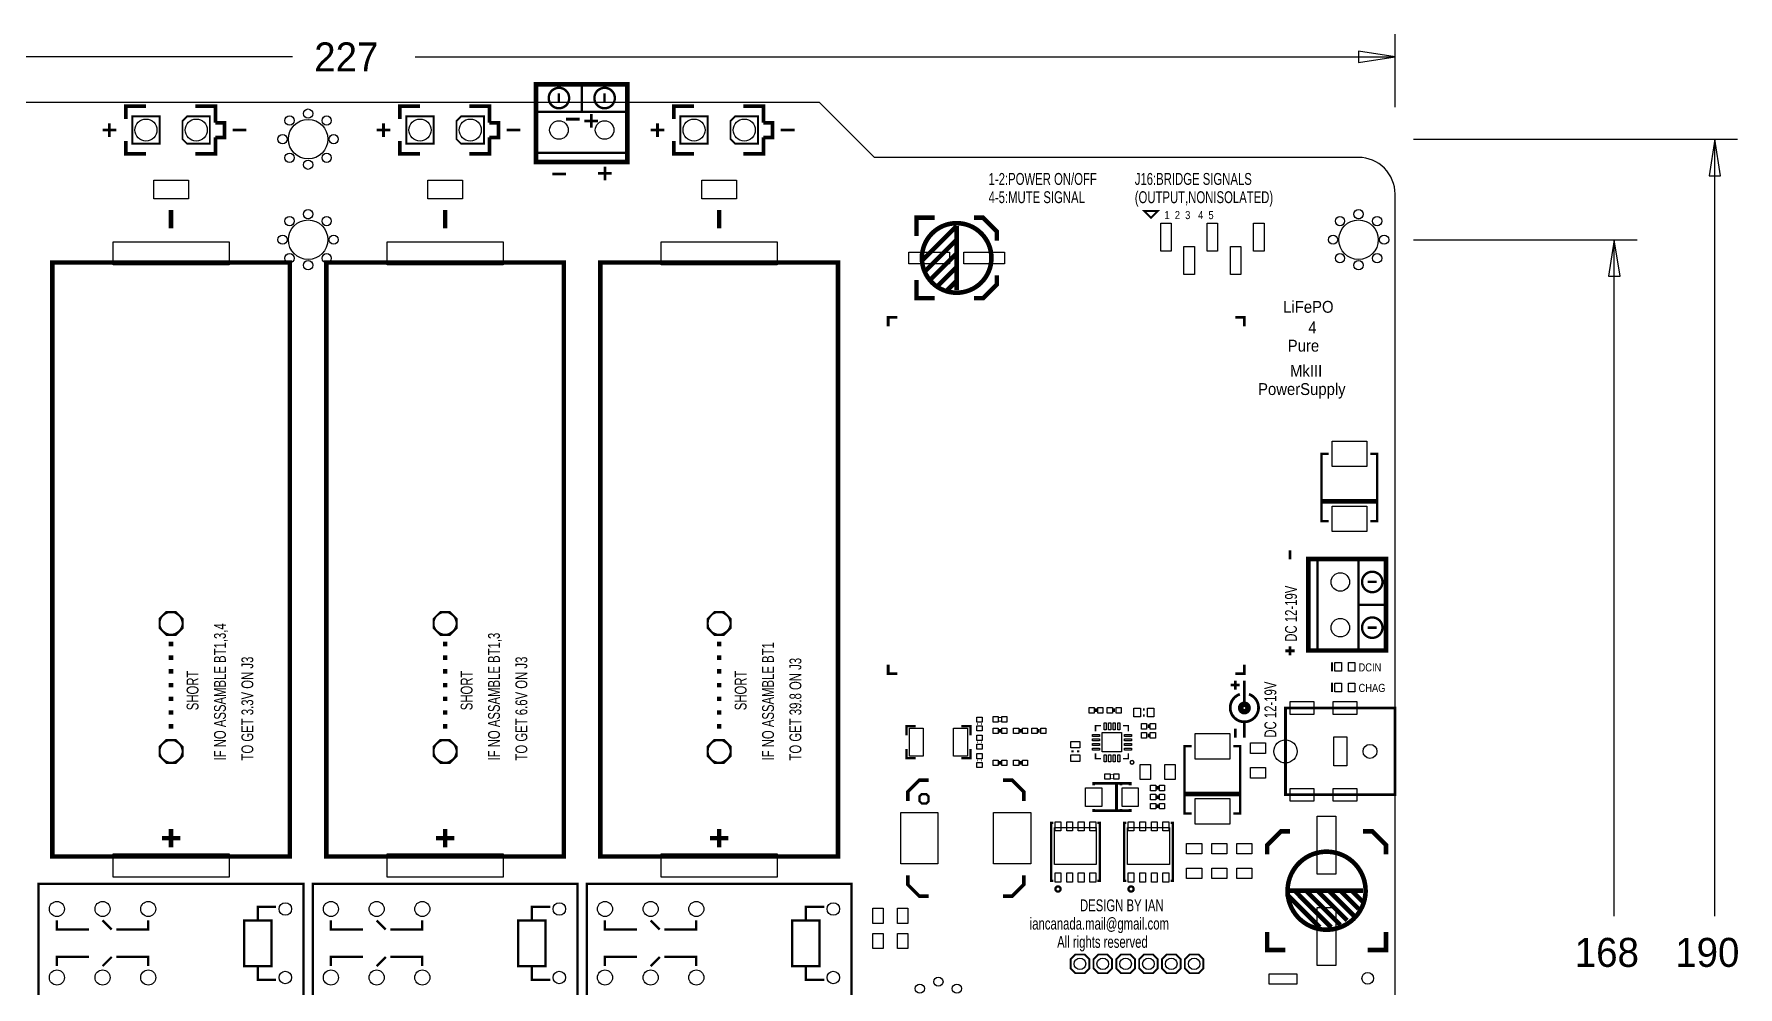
# Model space of a CAD drawing. Extents: x -30 to 265, y -16 to 206.
# Drawn here: x 78 to 264.5, y 101.2 to 205.5 of the extents above; entities that cross this region are included whole.
import ezdxf

# ---------------------------------------------------------------- set-up
doc = ezdxf.new("R2010")
doc.units = 0
for name, color, linetype in [('BOARD_GEOMETRY_DIMENSION', 1, 'CONTINUOUS'), ('BOARD_GEOMETRY_OUTLINE', 2, 'CONTINUOUS'), ('PACKAGE_GEOMETRY_SILKSCREEN_TO', 3, 'CONTINUOUS'), ('PIN_TOP', 4, 'CONTINUOUS')]:
    doc.layers.add(name, color=color, linetype=linetype)

msp = doc.modelspace()

# ---------------------------------------------------------------- linework, layer by layer
at = {"layer": 'BOARD_GEOMETRY_DIMENSION'}
for points in [[(227, 197.5), (227, 205.5)], [(106.2881, 203), (0, 203)], [(119.7119, 203), (227, 203)], [(229, 194), (264.5, 194)], [(262, 108.9687), (262, 194)], [(229, 183), (253.5, 183)], [(251, 108.9687), (251, 183)]]:
    msp.add_lwpolyline(points, dxfattribs=at)
for points in [[(223, 202.375), (227, 203), (223, 203.625)], [(262.625, 190), (262, 194), (261.375, 190)], [(251.625, 179), (251, 183), (250.375, 179)]]:
    msp.add_lwpolyline(points, close=True, dxfattribs=at)
at = {"layer": 'BOARD_GEOMETRY_OUTLINE'}
msp.add_lwpolyline([(18, 0), (164, 0), (170, 6), (223, 6, 0.414214), (227, 10), (227, 10), (227, 78.25), (226.75, 78.5), (226, 78.5), (225.75, 78.75), (225.75, 87.25), (226, 87.5), (226.75, 87.5), (227, 87.75), (227, 188, 0.414214), (223, 192), (170, 192), (164, 198), (18, 198)], format="xyb", dxfattribs=at)
at = {"layer": 'PACKAGE_GEOMETRY_SILKSCREEN_TO'}
for points, const_width in [([(132.9599, 195), (132.9599, 191.4999), (142.9601, 191.4999), (142.9601, 200), (132.9599, 200)], 0.508), ([(91.75, 195), (91.75, 196.5), (88.75, 196.5), (88.75, 193.5), (91.75, 193.5)], 0.2), ([(97.25, 195), (97.25, 196.5), (94.75, 196.5), (94.25, 196), (94.25, 194), (94.75, 193.5), (97.25, 193.5)], 0.2), ([(121.75, 195), (121.75, 196.5), (118.75, 196.5), (118.75, 193.5), (121.75, 193.5)], 0.2), ([(127.25, 195), (127.25, 196.5), (124.75, 196.5), (124.25, 196), (124.25, 194), (124.75, 193.5), (127.25, 193.5)], 0.2), ([(151.75, 195), (151.75, 196.5), (148.75, 196.5), (148.75, 193.5), (151.75, 193.5)], 0.2), ([(157.25, 195), (157.25, 196.5), (154.75, 196.5), (154.25, 196), (154.25, 194), (154.75, 193.5), (157.25, 193.5)], 0.2), ([(200.2754, 185.3794), (201.0374, 186.1414), (199.5134, 186.1414)], 0.2032), ([(80, 115.5), (106, 115.5), (106, 180.5), (80, 180.5)], 0.5), ([(110, 115.5), (136, 115.5), (136, 180.5), (110, 180.5)], 0.5), ([(140, 115.5), (166, 115.5), (166, 180.5), (140, 180.5)], 0.5), ([(221, 148.0401), (217.4999, 148.0401), (217.4999, 138.0399), (226, 138.0399), (226, 148.0401)], 0.508), ([(91.73, 141.508), (91.73, 140.492), (92.492, 139.73), (93.508, 139.73), (94.27, 140.492), (94.27, 141.508), (93.508, 142.27), (92.492, 142.27)], 0.2032), ([(121.73, 141.508), (121.73, 140.492), (122.492, 139.73), (123.508, 139.73), (124.27, 140.492), (124.27, 141.508), (123.508, 142.27), (122.492, 142.27)], 0.2032), ([(151.73, 141.508), (151.73, 140.492), (152.492, 139.73), (153.508, 139.73), (154.27, 140.492), (154.27, 141.508), (153.508, 142.27), (152.492, 142.27)], 0.2032), ([(227, 131.75), (227, 122.25), (215, 122.25), (215, 131.75)], 0.3), ([(91.73, 127.508), (91.73, 126.492), (92.492, 125.73), (93.508, 125.73), (94.27, 126.492), (94.27, 127.508), (93.508, 128.27), (92.492, 128.27)], 0.2032), ([(121.73, 127.508), (121.73, 126.492), (122.492, 125.73), (123.508, 125.73), (124.27, 126.492), (124.27, 127.508), (123.508, 128.27), (122.492, 128.27)], 0.2032), ([(151.73, 127.508), (151.73, 126.492), (152.492, 125.73), (153.508, 125.73), (154.27, 126.492), (154.27, 127.508), (153.508, 128.27), (152.492, 128.27)], 0.2032), ([(175.936, 121.564), (175.936, 122.072), (175.682, 122.326), (175.174, 122.326), (174.92, 122.072), (174.92, 121.564), (175.174, 121.31), (175.682, 121.31)], 0.254), ([(107.5, 99.5), (78.5, 99.5), (78.5, 112.5), (107.5, 112.5)], 0.254), ([(137.5, 99.5), (108.5, 99.5), (108.5, 112.5), (137.5, 112.5)], 0.254), ([(167.5, 99.5), (138.5, 99.5), (138.5, 112.5), (167.5, 112.5)], 0.254), ([(104, 103.5), (104, 108.5), (101, 108.5), (101, 103.5)], 0.254), ([(134, 103.5), (134, 108.5), (131, 108.5), (131, 103.5)], 0.254), ([(164, 103.5), (164, 108.5), (161, 108.5), (161, 103.5)], 0.254), ([(191.484, 104.258), (191.484, 103.242), (191.992, 102.734), (193.008, 102.734), (193.516, 103.242), (193.516, 104.258), (193.008, 104.766), (191.992, 104.766)], 0.2032), ([(193.984, 104.258), (193.984, 103.242), (194.492, 102.734), (195.508, 102.734), (196.016, 103.242), (196.016, 104.258), (195.508, 104.766), (194.492, 104.766)], 0.2032), ([(196.484, 104.258), (196.484, 103.242), (196.992, 102.734), (198.008, 102.734), (198.516, 103.242), (198.516, 104.258), (198.008, 104.766), (196.992, 104.766)], 0.2032), ([(198.984, 104.258), (198.984, 103.242), (199.492, 102.734), (200.508, 102.734), (201.016, 103.242), (201.016, 104.258), (200.508, 104.766), (199.492, 104.766)], 0.2032), ([(201.484, 104.258), (201.484, 103.242), (201.992, 102.734), (203.008, 102.734), (203.516, 103.242), (203.516, 104.258), (203.008, 104.766), (201.992, 104.766)], 0.2032), ([(203.984, 104.258), (203.984, 103.242), (204.492, 102.734), (205.508, 102.734), (206.016, 103.242), (206.016, 104.258), (205.508, 104.766), (204.492, 104.766)], 0.2032)]:
    msp.add_lwpolyline(points, close=True, dxfattribs=dict(at, const_width=const_width))
for points, const_width in [([(134.46, 199, 1), (136.46, 198.0002, 1)], 0.2601), ([(139.46, 199, 1), (141.46, 198.0002, 1)], 0.2601), ([(182.8079, 181, 1), (175.1921, 181, 1)], 0.5), ([(225, 146.54, 1), (224.0002, 144.54, 1)], 0.2601), ([(225, 141.54, 1), (224.0002, 139.54, 1)], 0.2601), ([(211.059, 131.75, 1), (209.941, 131.75, 1)], 0.3), ([(210.8536, 131.75, 1), (210.1464, 131.75, 1)], 0.3), ([(210.75, 131.75, 1), (210.25, 131.75, 1)], 0.3), ([(198.4, 125.8, 1), (198, 125.8, 1)], 0.15), ([(218, 115.75, 1), (221, 107.75, 1)], 0.5), ([(190.349, 112.063, 1), (189.841, 111.809, 1)], 0.254), ([(198.349, 112.063, 1), (197.841, 111.809, 1)], 0.254)]:
    msp.add_lwpolyline(points, format="xyb", close=True, dxfattribs=dict(at, const_width=const_width))
for points, const_width in [([(137.9601, 200), (137.9601, 197)], 0.2601), ([(90.25, 197.6), (88.05, 197.6), (88.05, 196.2)], 0.4), ([(97.85, 195.8), (97.85, 197.6), (95.65, 197.6)], 0.4), ([(120.25, 197.6), (118.05, 197.6), (118.05, 196.2)], 0.4), ([(127.85, 195.8), (127.85, 197.6), (125.65, 197.6)], 0.4), ([(135.46, 199), (135.46, 198)], 0.2601), ([(140.46, 199), (140.46, 198)], 0.2601), ([(150.25, 197.6), (148.05, 197.6), (148.05, 196.2)], 0.4), ([(157.85, 195.8), (157.85, 197.6), (155.65, 197.6)], 0.4), ([(86.25, 194.25), (86.25, 195.75)], 0.3), ([(97.85, 194.2), (98.85, 194.2), (98.85, 195.8), (97.85, 195.8)], 0.4), ([(116.25, 194.25), (116.25, 195.75)], 0.3), ([(127.85, 194.2), (128.85, 194.2), (128.85, 195.8), (127.85, 195.8)], 0.4), ([(132.9599, 193), (132.9599, 197), (142.9601, 197)], 0.2601), ([(136.2275, 196.1899), (137.7275, 196.1899)], 0.3), ([(138.25, 196), (139.75, 196)], 0.3), ([(139, 195.25), (139, 196.75)], 0.3), ([(146.25, 194.25), (146.25, 195.75)], 0.3), ([(157.85, 194.2), (158.85, 194.2), (158.85, 195.8), (157.85, 195.8)], 0.4), ([(85.5, 195), (87, 195)], 0.3), ([(88.05, 193.8), (88.05, 192.4), (90.25, 192.4)], 0.4), ([(95.65, 192.4), (97.85, 192.4), (97.85, 194.2)], 0.4), ([(99.75, 195), (101.25, 195)], 0.3), ([(115.5, 195), (117, 195)], 0.3), ([(118.05, 193.8), (118.05, 192.4), (120.25, 192.4)], 0.4), ([(125.65, 192.4), (127.85, 192.4), (127.85, 194.2)], 0.4), ([(129.75, 195), (131.25, 195)], 0.3), ([(145.5, 195), (147, 195)], 0.3), ([(148.05, 193.8), (148.05, 192.4), (150.25, 192.4)], 0.4), ([(155.65, 192.4), (157.85, 192.4), (157.85, 194.2)], 0.4), ([(159.75, 195), (161.25, 195)], 0.3), ([(132.9599, 192.4999), (142.9601, 192.4999)], 0.2601), ([(134.7275, 190.1899), (136.2275, 190.1899)], 0.3), ([(139.75, 190.25), (141.25, 190.25)], 0.3), ([(140.5, 189.5), (140.5, 191)], 0.3), ([(93, 184.25), (93, 186.25)], 0.5), ([(123, 184.25), (123, 186.25)], 0.5), ([(153, 184.25), (153, 186.25)], 0.5), ([(176.6, 185.4), (174.6, 185.4), (174.6, 183.4)], 0.5), ([(179, 184.5), (175.3, 180.8)], 0.5), ([(179, 177.5), (179, 184.5)], 0.5), ([(180.9, 185.4), (181.9, 185.4), (183.4, 183.9), (183.4, 182.9)], 0.5), ([(179, 183), (175.6, 179.6)], 0.5), ([(179, 181.5), (176.2, 178.7)], 0.5), ([(179, 180), (177, 178)], 0.5), ([(180.9, 176.6), (181.9, 176.6), (183.4, 178.1), (183.4, 179.1)], 0.5), ([(176.6, 176.6), (174.6, 176.6), (174.6, 178.6)], 0.5), ([(179, 178.5), (178, 177.5)], 0.5), ([(171.5, 173.5), (171.5, 174.5), (172.5, 174.5)], 0.3), ([(209.5, 174.5), (210.5, 174.5), (210.5, 173.5)], 0.3), ([(219.714, 159.556), (218.952, 159.556), (218.952, 152.19), (219.714, 152.19)], 0.254), ([(224.286, 159.556), (225.048, 159.556), (225.048, 152.19), (224.286, 152.19)], 0.254), ([(225.048, 154.222), (218.952, 154.222), (218.952, 154.476), (225.048, 154.476)], 0.254), ([(215.5, 149), (215.5, 148)], 0.3), ([(218.4999, 148.0401), (218.4999, 138.0399)], 0.2601), ([(219, 148.0401), (223, 148.0401), (223, 138.0399)], 0.2601), ([(225, 145.54), (224, 145.54)], 0.2601), ([(226, 143.0399), (223, 143.0399)], 0.2601), ([(225, 140.54), (224, 140.54)], 0.2601), ([(93, 139), (93, 138.5)], 0.5), ([(123, 139), (123, 138.5)], 0.5), ([(153, 139), (153, 138.5)], 0.5), ([(215, 138), (216, 138)], 0.3), ([(215.5, 138.5), (215.5, 137.5)], 0.3), ([(93, 137.5), (93, 137)], 0.5), ([(93, 136), (93, 135.5)], 0.5), ([(123, 137.5), (123, 137)], 0.5), ([(123, 136), (123, 135.5)], 0.5), ([(153, 137.5), (153, 137)], 0.5), ([(153, 136), (153, 135.5)], 0.5), ([(172.5, 135.5), (171.5, 135.5), (171.5, 136.5)], 0.3), ([(210.5, 136.5), (210.5, 135.5), (209.5, 135.5)], 0.3), ([(220.103, 135.742), (220.103, 136.758)], 0.2032), ([(93, 134.5), (93, 134)], 0.5), ([(123, 134.5), (123, 134)], 0.5), ([(153, 134.5), (153, 134)], 0.5), ([(210, 134.25), (209, 134.25)], 0.3), ([(209.5, 133.75), (209.5, 134.75)], 0.3), ([(210.5, 132.25), (210.5, 134.75)], 0.3), ([(220.103, 133.492), (220.103, 134.508)], 0.2032), ([(93, 133), (93, 132.5)], 0.5), ([(123, 133), (123, 132.5)], 0.5), ([(153, 133), (153, 132.5)], 0.5), ([(93, 131.5), (93, 131)], 0.5), ([(123, 131.5), (123, 131)], 0.5), ([(153, 131.5), (153, 131)], 0.5), ([(183.75, 130.75), (183.75, 130.65)], 0.2032), ([(194.25, 131.7), (194.25, 131.3)], 0.2032), ([(196.25, 131.7), (196.25, 131.3)], 0.2032), ([(199.5, 131.4405), (199.5, 131.6945)], 0.2032), ([(199.5, 130.8055), (199.5, 131.0595)], 0.2032), ([(93, 130), (93, 129.5)], 0.5), ([(123, 130), (123, 129.5)], 0.5), ([(153, 130), (153, 129.5)], 0.5), ([(174.5, 129.75), (173.5, 129.75), (173.5, 128.75)], 0.254), ([(180.5, 128.75), (180.5, 129.75), (179.5, 129.75)], 0.254), ([(181.25, 130), (181.35, 130)], 0.2032), ([(181.65, 130), (181.75, 130)], 0.2032), ([(183.75, 130.35), (183.75, 130.25)], 0.2032), ([(183.75, 129.05), (183.75, 129.45)], 0.2032), ([(186, 129.05), (186, 129.45)], 0.2032), ([(188, 129.45), (188, 129.05)], 0.2032), ([(194.2, 129.2), (194.2, 129.8), (194.8, 129.8)], 0.15), ([(197.2, 129.8), (197.8, 129.8), (197.8, 129.2)], 0.15), ([(200, 129.55), (200, 129.95)], 0.2032), ([(200, 128.95), (200, 128.55)], 0.2032), ([(209.5, 128.5), (209.5, 129.5)], 0.3), ([(210.5, 130.25), (210.5, 128.5)], 0.3), ([(173.5, 127.25), (173.5, 126.25), (174.5, 126.25)], 0.254), ([(179.5, 126.25), (180.5, 126.25), (180.5, 127.25)], 0.254), ([(181.25, 128), (181.35, 128)], 0.2032), ([(181.65, 128), (181.75, 128)], 0.2032), ([(191.8095, 127), (191.5555, 127)], 0.2032), ([(192.4445, 127), (192.1905, 127)], 0.2032), ([(194.8, 126.2), (194.2, 126.2), (194.2, 126.8)], 0.15), ([(197.8, 126.8), (197.8, 126.2), (197.2, 126.2)], 0.15), ([(204.714, 127.556), (203.952, 127.556), (203.952, 120.19), (204.714, 120.19)], 0.254), ([(209.286, 127.556), (210.048, 127.556), (210.048, 120.19), (209.286, 120.19)], 0.254), ([(181.35, 126), (181.25, 126)], 0.2032), ([(181.75, 126), (181.65, 126)], 0.2032), ([(183.75, 125.55), (183.75, 125.95)], 0.2032), ([(186, 125.55), (186, 125.95)], 0.2032), ([(173.65, 121.564), (173.65, 122.58), (174.92, 123.85), (175.936, 123.85)], 0.381), ([(184.064, 123.85), (185.08, 123.85), (186.35, 122.58), (186.35, 121.564)], 0.381), ([(194, 123.3), (194, 123.5), (198, 123.5), (198, 123.3)], 0.3), ([(196, 124.4), (196, 124.5)], 0.2032), ([(196, 124), (196, 124.1)], 0.2032), ([(196.5, 120.5), (196.5, 123.5)], 0.3), ([(197, 123.5), (197, 123.3)], 0.3), ([(201, 123.2), (201, 122.8)], 0.2032), ([(201, 122.2), (201, 121.8)], 0.2032), ([(201, 121.2), (201, 120.8)], 0.2032), ([(210.048, 122.222), (203.952, 122.222), (203.952, 122.476), (210.048, 122.476)], 0.254), ([(198, 120.7), (198, 120.5), (194, 120.5), (194, 120.7)], 0.3), ([(197, 120.5), (197, 120.7)], 0.3), ([(92, 117.5), (94, 117.5)], 0.5), ([(93, 116.5), (93, 118.5)], 0.5), ([(122, 117.5), (124, 117.5)], 0.5), ([(123, 116.5), (123, 118.5)], 0.5), ([(152, 117.5), (154, 117.5)], 0.5), ([(153, 116.5), (153, 118.5)], 0.5), ([(189.587, 112.825), (189.333, 112.825), (189.333, 119.175), (189.587, 119.175)], 0.254), ([(194.413, 112.825), (194.667, 112.825), (194.667, 119.175), (194.413, 119.175)], 0.254), ([(197.587, 112.825), (197.333, 112.825), (197.333, 119.175), (197.587, 119.175)], 0.254), ([(202.413, 112.825), (202.667, 112.825), (202.667, 119.175), (202.413, 119.175)], 0.254), ([(213, 115.75), (213, 116.75), (214.5, 118.25), (215.5, 118.25)], 0.5), ([(226, 115.75), (226, 116.75), (224.5, 118.25), (223.5, 118.25)], 0.5), ([(175.936, 111.15), (174.92, 111.15), (173.65, 112.42), (173.65, 113.436)], 0.381), ([(186.35, 113.436), (186.35, 112.42), (185.08, 111.15), (184.064, 111.15)], 0.381), ([(215.25, 111.75), (215.25, 111.25), (218.75, 107.75)], 0.5), ([(223.5, 111.75), (215.5, 111.75)], 0.5), ([(216, 111.75), (220, 107.75)], 0.5), ([(217.25, 111.75), (221, 108)], 0.5), ([(219, 111.75), (218.5, 111.75), (221.75, 108.5)], 0.5), ([(219.75, 111.75), (222.5, 109)], 0.5), ([(221, 111.75), (223, 109.75)], 0.5), ([(222.25, 111.75), (223.5, 110.5)], 0.5), ([(102.5, 108.5), (102.5, 110), (104.5, 110)], 0.254), ([(132.5, 108.5), (132.5, 110), (134.5, 110)], 0.254), ([(162.5, 108.5), (162.5, 110), (164.5, 110)], 0.254), ([(80.5, 108.5), (80.5, 107.5), (84, 107.5)], 0.254), ([(85.5, 108.5), (86.5, 107.5)], 0.254), ([(90.5, 108.5), (90.5, 107.5), (87, 107.5)], 0.254), ([(110.5, 108.5), (110.5, 107.5), (114, 107.5)], 0.254), ([(115.5, 108.5), (116.5, 107.5)], 0.254), ([(120.5, 108.5), (120.5, 107.5), (117, 107.5)], 0.254), ([(140.5, 108.5), (140.5, 107.5), (144, 107.5)], 0.254), ([(145.5, 108.5), (146.5, 107.5)], 0.254), ([(150.5, 108.5), (150.5, 107.5), (147, 107.5)], 0.254), ([(213, 107.25), (213, 105.25), (215, 105.25)], 0.5), ([(226, 107.25), (226, 105.25), (224, 105.25)], 0.5), ([(80.5, 103.5), (80.5, 104.5), (84, 104.5)], 0.254), ([(85.5, 103.5), (86.5, 104.5)], 0.254), ([(90.5, 103.5), (90.5, 104.5), (87, 104.5)], 0.254), ([(110.5, 103.5), (110.5, 104.5), (114, 104.5)], 0.254), ([(115.5, 103.5), (116.5, 104.5)], 0.254), ([(120.5, 103.5), (120.5, 104.5), (117, 104.5)], 0.254), ([(140.5, 103.5), (140.5, 104.5), (144, 104.5)], 0.254), ([(145.5, 103.5), (146.5, 104.5)], 0.254), ([(150.5, 103.5), (150.5, 104.5), (147, 104.5)], 0.254), ([(102.5, 103.5), (102.5, 102), (104.5, 102)], 0.254), ([(132.5, 103.5), (132.5, 102), (134.5, 102)], 0.254), ([(162.5, 103.5), (162.5, 102), (164.5, 102)], 0.254)]:
    msp.add_lwpolyline(points, dxfattribs=dict(at, const_width=const_width))
at = {"layer": 'PACKAGE_GEOMETRY_SILKSCREEN_TO', "const_width": 0.3}
msp.add_lwpolyline([(211, 133.25, -6.040353), (210, 133.25)], format="xyb", dxfattribs=at)
at = {"layer": 'PIN_TOP'}
for points in [[(94.905, 187.484), (91.095, 187.484), (91.095, 189.516), (94.905, 189.516)], [(124.905, 187.484), (121.095, 187.484), (121.095, 189.516), (124.905, 189.516)], [(154.905, 187.484), (151.095, 187.484), (151.095, 189.516), (154.905, 189.516)], [(201.3485, 181.746), (201.3485, 184.794), (202.4915, 184.794), (202.4915, 181.746)], [(206.4285, 181.746), (206.4285, 184.794), (207.5715, 184.794), (207.5715, 181.746)], [(211.5085, 181.746), (211.5085, 184.794), (212.6515, 184.794), (212.6515, 181.746)], [(99.35, 180.23), (86.65, 180.23), (86.65, 182.77), (99.35, 182.77)], [(129.35, 180.23), (116.65, 180.23), (116.65, 182.77), (129.35, 182.77)], [(159.35, 180.23), (146.65, 180.23), (146.65, 182.77), (159.35, 182.77)], [(178.2225, 181.635), (178.2225, 180.365), (173.7775, 180.365), (173.7775, 181.635)], [(184.2225, 181.635), (184.2225, 180.365), (179.7775, 180.365), (179.7775, 181.635)], [(203.8885, 179.206), (203.8885, 182.254), (205.0315, 182.254), (205.0315, 179.206)], [(208.9685, 179.206), (208.9685, 182.254), (210.1115, 182.254), (210.1115, 179.206)], [(220.095, 160.953), (223.905, 160.953), (223.905, 158.159), (220.095, 158.159)], [(220.095, 153.841), (223.905, 153.841), (223.905, 151.047), (220.095, 151.047)], [(221.119, 136.7326), (221.119, 135.7674), (220.4078, 135.7674), (220.4078, 136.7326)], [(222.5922, 136.7326), (222.5922, 135.7674), (221.881, 135.7674), (221.881, 136.7326)], [(221.119, 134.4826), (221.119, 133.5174), (220.4078, 133.5174), (220.4078, 134.4826)], [(222.5922, 134.4826), (222.5922, 133.5174), (221.881, 133.5174), (221.881, 134.4826)], [(215.5046, 132.4485), (218.0954, 132.4485), (218.0954, 131.0515), (215.5046, 131.0515)], [(220.2046, 132.4485), (222.7954, 132.4485), (222.7954, 131.0515), (220.2046, 131.0515)], [(181.8048, 130.2006), (181.1952, 130.2006), (181.1952, 130.7594), (181.8048, 130.7594)], [(182.9906, 130.1952), (182.9906, 130.8048), (183.5494, 130.8048), (183.5494, 130.1952)], [(183.9506, 130.1952), (183.9506, 130.8048), (184.5094, 130.8048), (184.5094, 130.1952)], [(193.4906, 131.1952), (193.4906, 131.8048), (194.0494, 131.8048), (194.0494, 131.1952)], [(194.4506, 131.1952), (194.4506, 131.8048), (195.0094, 131.8048), (195.0094, 131.1952)], [(195.4906, 131.1952), (195.4906, 131.8048), (196.0494, 131.8048), (196.0494, 131.1952)], [(196.4506, 131.1952), (196.4506, 131.8048), (197.0094, 131.8048), (197.0094, 131.1952)], [(199.119, 131.7326), (199.119, 130.7674), (198.4078, 130.7674), (198.4078, 131.7326)], [(200.5922, 131.7326), (200.5922, 130.7674), (199.881, 130.7674), (199.881, 131.7326)], [(175.349, 129.524), (175.349, 126.476), (173.825, 126.476), (173.825, 129.524)], [(180.175, 129.524), (180.175, 126.476), (178.651, 126.476), (178.651, 129.524)], [(181.8048, 129.2406), (181.1952, 129.2406), (181.1952, 129.7994), (181.8048, 129.7994)], [(181.8048, 128.2006), (181.1952, 128.2006), (181.1952, 128.7594), (181.8048, 128.7594)], [(183.5494, 129.5548), (183.5494, 128.9452), (182.9906, 128.9452), (182.9906, 129.5548)], [(184.5094, 129.5548), (184.5094, 128.9452), (183.9506, 128.9452), (183.9506, 129.5548)], [(185.7994, 129.5548), (185.7994, 128.9452), (185.2406, 128.9452), (185.2406, 129.5548)], [(186.7594, 129.5548), (186.7594, 128.9452), (186.2006, 128.9452), (186.2006, 129.5548)], [(187.2406, 128.9452), (187.2406, 129.5548), (187.7994, 129.5548), (187.7994, 128.9452)], [(188.2006, 128.9452), (188.2006, 129.5548), (188.7594, 129.5548), (188.7594, 128.9452)], [(194.631, 128.8643), (194.631, 128.6357), (193.869, 128.6357), (193.869, 128.8643)], [(197.0541, 129.0541), (197.0541, 126.9459), (194.9459, 126.9459), (194.9459, 129.0541)], [(195.1357, 130.131), (195.3643, 130.131), (195.3643, 129.369), (195.1357, 129.369)], [(195.6357, 130.131), (195.8643, 130.131), (195.8643, 129.369), (195.6357, 129.369)], [(196.1357, 130.131), (196.3643, 130.131), (196.3643, 129.369), (196.1357, 129.369)], [(196.6357, 130.131), (196.8643, 130.131), (196.8643, 129.369), (196.6357, 129.369)], [(197.369, 128.6357), (197.369, 128.8643), (198.131, 128.8643), (198.131, 128.6357)], [(199.7994, 130.0548), (199.7994, 129.4452), (199.2406, 129.4452), (199.2406, 130.0548)], [(199.2406, 128.4452), (199.2406, 129.0548), (199.7994, 129.0548), (199.7994, 128.4452)], [(200.7594, 130.0548), (200.7594, 129.4452), (200.2006, 129.4452), (200.2006, 130.0548)], [(200.2006, 128.4452), (200.2006, 129.0548), (200.7594, 129.0548), (200.7594, 128.4452)], [(205.095, 128.953), (208.905, 128.953), (208.905, 126.159), (205.095, 126.159)], [(181.8048, 127.2406), (181.1952, 127.2406), (181.1952, 127.7994), (181.8048, 127.7994)], [(191.5174, 128.0922), (192.4826, 128.0922), (192.4826, 127.381), (191.5174, 127.381)], [(194.631, 128.3643), (194.631, 128.1357), (193.869, 128.1357), (193.869, 128.3643)], [(194.631, 127.8643), (194.631, 127.6357), (193.869, 127.6357), (193.869, 127.8643)], [(194.631, 127.3643), (194.631, 127.1357), (193.869, 127.1357), (193.869, 127.3643)], [(197.369, 128.1357), (197.369, 128.3643), (198.131, 128.3643), (198.131, 128.1357)], [(197.369, 127.6357), (197.369, 127.8643), (198.131, 127.8643), (198.131, 127.6357)], [(197.369, 127.1357), (197.369, 127.3643), (198.131, 127.3643), (198.131, 127.1357)], [(211.1745, 127.9215), (212.8255, 127.9215), (212.8255, 126.7785), (211.1745, 126.7785)], [(221.6985, 128.5875), (221.6985, 125.4125), (220.3015, 125.4125), (220.3015, 128.5875)], [(181.1952, 126.7594), (181.8048, 126.7594), (181.8048, 126.2006), (181.1952, 126.2006)], [(181.1952, 125.7994), (181.8048, 125.7994), (181.8048, 125.2406), (181.1952, 125.2406)], [(183.5494, 126.0548), (183.5494, 125.4452), (182.9906, 125.4452), (182.9906, 126.0548)], [(184.5094, 126.0548), (184.5094, 125.4452), (183.9506, 125.4452), (183.9506, 126.0548)], [(185.7994, 126.0548), (185.7994, 125.4452), (185.2406, 125.4452), (185.2406, 126.0548)], [(186.7594, 126.0548), (186.7594, 125.4452), (186.2006, 125.4452), (186.2006, 126.0548)], [(191.5174, 126.619), (192.4826, 126.619), (192.4826, 125.9078), (191.5174, 125.9078)], [(195.1357, 126.631), (195.3643, 126.631), (195.3643, 125.869), (195.1357, 125.869)], [(195.6357, 126.631), (195.8643, 126.631), (195.8643, 125.869), (195.6357, 125.869)], [(196.1357, 126.631), (196.3643, 126.631), (196.3643, 125.869), (196.1357, 125.869)], [(196.6357, 126.631), (196.8643, 126.631), (196.8643, 125.869), (196.6357, 125.869)], [(199.0785, 123.9245), (199.0785, 125.5755), (200.2215, 125.5755), (200.2215, 123.9245)], [(201.7785, 123.9245), (201.7785, 125.5755), (202.9215, 125.5755), (202.9215, 123.9245)], [(211.1745, 125.2215), (212.8255, 125.2215), (212.8255, 124.0785), (211.1745, 124.0785)], [(195.7994, 124.5548), (195.7994, 123.9452), (195.2406, 123.9452), (195.2406, 124.5548)], [(196.7594, 124.5548), (196.7594, 123.9452), (196.2006, 123.9452), (196.2006, 124.5548)], [(200.2406, 122.6952), (200.2406, 123.3048), (200.7994, 123.3048), (200.7994, 122.6952)], [(201.2006, 122.6952), (201.2006, 123.3048), (201.7594, 123.3048), (201.7594, 122.6952)], [(194.889, 120.984), (193.111, 120.984), (193.111, 123.016), (194.889, 123.016)], [(198.889, 120.984), (197.111, 120.984), (197.111, 123.016), (198.889, 123.016)], [(200.2406, 121.6952), (200.2406, 122.3048), (200.7994, 122.3048), (200.7994, 121.6952)], [(200.2406, 120.6952), (200.2406, 121.3048), (200.7994, 121.3048), (200.7994, 120.6952)], [(201.2006, 121.6952), (201.2006, 122.3048), (201.7594, 122.3048), (201.7594, 121.6952)], [(201.2006, 120.6952), (201.2006, 121.3048), (201.7594, 121.3048), (201.7594, 120.6952)], [(205.095, 121.841), (208.905, 121.841), (208.905, 119.047), (205.095, 119.047)], [(215.5046, 122.9485), (218.0954, 122.9485), (218.0954, 121.5515), (215.5046, 121.5515)], [(220.2046, 122.9485), (222.7954, 122.9485), (222.7954, 121.5515), (220.2046, 121.5515)], [(176.952, 120.294), (176.952, 114.706), (172.888, 114.706), (172.888, 120.294)], [(187.112, 120.294), (187.112, 114.706), (183.048, 114.706), (183.048, 120.294)], [(218.484, 119.925), (220.516, 119.925), (220.516, 113.575), (218.484, 113.575)], [(194.286, 118.667), (194.286, 114.603), (189.714, 114.603), (189.714, 118.667)], [(190.4125, 118.286), (189.7775, 118.286), (189.7775, 119.302), (190.4125, 119.302)], [(191.6825, 118.286), (191.0475, 118.286), (191.0475, 119.302), (191.6825, 119.302)], [(192.9525, 118.286), (192.3175, 118.286), (192.3175, 119.302), (192.9525, 119.302)], [(194.2225, 118.286), (193.5875, 118.286), (193.5875, 119.302), (194.2225, 119.302)], [(202.286, 118.667), (202.286, 114.603), (197.714, 114.603), (197.714, 118.667)], [(198.4125, 118.286), (197.7775, 118.286), (197.7775, 119.302), (198.4125, 119.302)], [(199.6825, 118.286), (199.0475, 118.286), (199.0475, 119.302), (199.6825, 119.302)], [(200.9525, 118.286), (200.3175, 118.286), (200.3175, 119.302), (200.9525, 119.302)], [(202.2225, 118.286), (201.5875, 118.286), (201.5875, 119.302), (202.2225, 119.302)], [(99.35, 113.23), (86.65, 113.23), (86.65, 115.77), (99.35, 115.77)], [(129.35, 113.23), (116.65, 113.23), (116.65, 115.77), (129.35, 115.77)], [(159.35, 113.23), (146.65, 113.23), (146.65, 115.77), (159.35, 115.77)], [(204.1745, 116.9215), (205.8255, 116.9215), (205.8255, 115.7785), (204.1745, 115.7785)], [(206.9245, 116.9215), (208.5755, 116.9215), (208.5755, 115.7785), (206.9245, 115.7785)], [(209.6745, 116.9215), (211.3255, 116.9215), (211.3255, 115.7785), (209.6745, 115.7785)], [(204.1745, 114.2215), (205.8255, 114.2215), (205.8255, 113.0785), (204.1745, 113.0785)], [(206.9245, 114.2215), (208.5755, 114.2215), (208.5755, 113.0785), (206.9245, 113.0785)], [(209.6745, 114.2215), (211.3255, 114.2215), (211.3255, 113.0785), (209.6745, 113.0785)], [(190.4125, 112.698), (189.7775, 112.698), (189.7775, 113.714), (190.4125, 113.714)], [(191.6825, 112.698), (191.0475, 112.698), (191.0475, 113.714), (191.6825, 113.714)], [(192.9525, 112.698), (192.3175, 112.698), (192.3175, 113.714), (192.9525, 113.714)], [(194.2225, 112.698), (193.5875, 112.698), (193.5875, 113.714), (194.2225, 113.714)], [(198.4125, 112.698), (197.7775, 112.698), (197.7775, 113.714), (198.4125, 113.714)], [(199.6825, 112.698), (199.0475, 112.698), (199.0475, 113.714), (199.6825, 113.714)], [(200.9525, 112.698), (200.3175, 112.698), (200.3175, 113.714), (200.9525, 113.714)], [(202.2225, 112.698), (201.5875, 112.698), (201.5875, 113.714), (202.2225, 113.714)], [(169.8285, 108.1745), (169.8285, 109.8255), (170.9715, 109.8255), (170.9715, 108.1745)], [(172.5285, 108.1745), (172.5285, 109.8255), (173.6715, 109.8255), (173.6715, 108.1745)], [(218.484, 109.925), (220.516, 109.925), (220.516, 103.575), (218.484, 103.575)], [(169.8285, 105.4245), (169.8285, 107.0755), (170.9715, 107.0755), (170.9715, 105.4245)], [(172.5285, 105.4245), (172.5285, 107.0755), (173.6715, 107.0755), (173.6715, 105.4245)], [(216.254, 101.5085), (213.206, 101.5085), (213.206, 102.6515), (216.254, 102.6515)]]:
    msp.add_lwpolyline(points, close=True, dxfattribs=at)
for centre, radius in [((90.25, 195), 1.2065), ((95.75, 195), 1.2065), ((105.968, 196.032), 0.508), ((108, 194), 2.159), ((108, 196.794), 0.508), ((110.032, 196.032), 0.508), ((120.25, 195), 1.2065), ((125.75, 195), 1.2065), ((135.46, 195), 1.016), ((140.46, 195), 1.016), ((150.25, 195), 1.2065), ((155.75, 195), 1.2065), ((105.206, 194), 0.508), ((110.794, 194), 0.508), ((105.968, 191.968), 0.508), ((110.032, 191.968), 0.508), ((108, 191.206), 0.508), ((105.968, 185.032), 0.508), ((108, 183), 2.159), ((108, 185.794), 0.508), ((110.032, 185.032), 0.508), ((220.968, 185.032), 0.508), ((223, 183), 2.159), ((223, 185.794), 0.508), ((225.032, 185.032), 0.508), ((105.206, 183), 0.508), ((110.794, 183), 0.508), ((220.206, 183), 0.508), ((225.794, 183), 0.508), ((105.968, 180.968), 0.508), ((110.032, 180.968), 0.508), ((220.968, 180.968), 0.508), ((225.032, 180.968), 0.508), ((108, 180.206), 0.508), ((223, 180.206), 0.508), ((221, 145.54), 1.016), ((93, 141), 1.2065), ((123, 141), 1.2065), ((153, 141), 1.2065), ((221, 140.54), 1.016), ((93, 127), 1.2065), ((123, 127), 1.2065), ((153, 127), 1.2065), ((215, 127), 1.27), ((224.25, 127), 0.762), ((80.5, 109.75), 0.8255), ((85.5, 109.75), 0.8255), ((90.5, 109.75), 0.8255), ((105.5, 109.75), 0.6858), ((110.5, 109.75), 0.8255), ((115.5, 109.75), 0.8255), ((120.5, 109.75), 0.8255), ((135.5, 109.75), 0.6858), ((140.5, 109.75), 0.8255), ((145.5, 109.75), 0.8255), ((150.5, 109.75), 0.8255), ((165.5, 109.75), 0.6858), ((80.5, 102.25), 0.8255), ((85.5, 102.25), 0.8255), ((90.5, 102.25), 0.8255), ((105.5, 102.25), 0.6858), ((110.5, 102.25), 0.8255), ((115.5, 102.25), 0.8255), ((120.5, 102.25), 0.8255), ((135.5, 102.25), 0.6858), ((140.5, 102.25), 0.8255), ((145.5, 102.25), 0.8255), ((150.5, 102.25), 0.8255), ((165.5, 102.25), 0.6858), ((192.5, 103.75), 0.635), ((195, 103.75), 0.635), ((197.5, 103.75), 0.635), ((200, 103.75), 0.635), ((202.5, 103.75), 0.635), ((205, 103.75), 0.635), ((224, 102.16), 0.635), ((174.968, 101.032), 0.508), ((177, 101.794), 0.508), ((179.032, 101.032), 0.508)]:
    msp.add_circle(centre, radius, dxfattribs=at)

# ---------------------------------------------------------------- texts
at = {"layer": 'BOARD_GEOMETRY_DIMENSION', "width": 0.992}
for s, p in [('227', (108.6693, 201.4125)), ('168', (246.6693, 103.4125)), ('190', (257.6693, 103.4125))]:
    msp.add_text(s, height=3.175, dxfattribs=at).set_placement(p)
at = {"layer": 'PACKAGE_GEOMETRY_SILKSCREEN_TO'}
for s, height, width, p in [('1-2:POWER ON/OFF', 1.3, 0.713077, (182.5, 189)), ('J16:BRIDGE SIGNALS', 1.3, 0.713077, (198.5, 189)), ('4-5:MUTE SIGNAL', 1.3, 0.713077, (182.5, 187)), ('(OUTPUT,NONISOLATED)', 1.3, 0.713077, (198.5, 187)), ('1  2  3   4  5', 0.889, 0.857143, (201.75, 185.25)), ('LiFePO', 1.3, 0.935385, (214.75, 175)), ('4', 1.3, 0.935385, (217.5, 172.75)), ('Pure', 1.3, 0.935385, (215.25, 170.75)), ('MkIII', 1.3, 0.935385, (215.5, 168)), ('PowerSupply', 1.3, 0.935385, (212, 166)), ('DCIN', 0.889, 0.857143, (223, 135.75)), ('CHAG', 0.889, 0.857143, (223, 133.5)), ('DESIGN BY IAN', 1.3, 0.713077, (192.5, 109.5)), ('iancanada.mail@gmail.com', 1.3, 0.713077, (187, 107.5)), ('All rights reserved', 1.3, 0.713077, (190, 105.5))]:
    msp.add_text(s, height=height, dxfattribs=dict(at, width=width)).set_placement(p)
at = {"layer": 'PACKAGE_GEOMETRY_SILKSCREEN_TO', "width": 0.713077}
for s, p in [('DC 12-19V', (216.25, 139)), ('IF NO ASSAMBLE BT1,3,4', (99, 126)), ('IF NO ASSAMBLE BT1,3', (129, 126)), ('IF NO ASSAMBLE BT1', (159, 126)), ('TO GET 3.3V ON J3', (102, 126)), ('TO GET 6.6V ON J3', (132, 126)), ('TO GET 39.8 ON J3', (162, 126)), ('SHORT', (96, 131.5)), ('SHORT', (126, 131.5)), ('SHORT', (156, 131.5)), ('DC 12-19V', (214, 128.5))]:
    msp.add_text(s, height=1.3, rotation=90, dxfattribs=at).set_placement(p)

doc.saveas('drawing.dxf')
